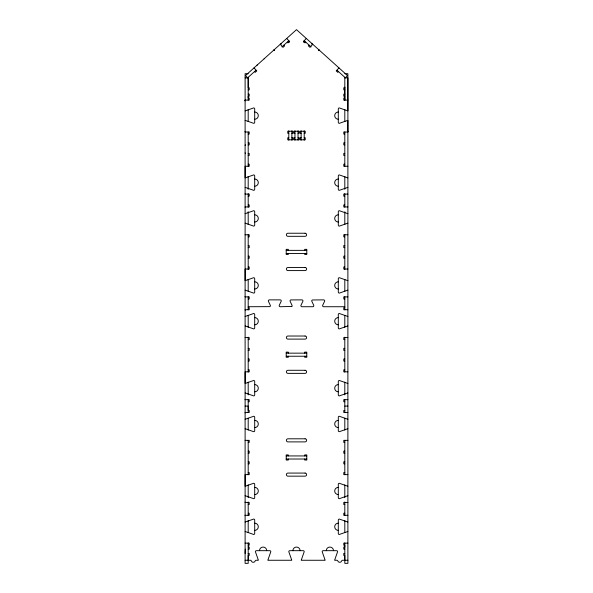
<?xml version="1.0" encoding="UTF-8"?>
<svg xmlns="http://www.w3.org/2000/svg" width="593" height="593" viewBox="0 0 593 593"><rect width="100%" height="100%" fill="white"/><g stroke="black" fill="none" stroke-linecap="round" stroke-linejoin="round"><path stroke-width="0.89" d="M245.109 100.113L245.109 100.788L245.109 100.113L249.216 100.113L249.216 98.06L248.193 98.06L248.193 96.177L249.216 96.177L249.216 94.117L248.178 94.117M245.109 145.374L245.302 144.84M245.109 553.417L245.302 549.133M248.193 73.717L245.109 73.717L245.109 563.35L248.193 563.35L248.193 542.877M245.109 515.717L245.109 515.295L249.216 515.295L249.216 513.241L248.193 513.241M245.109 412.928L245.109 412.513L249.216 412.513L249.216 410.46L248.193 410.46L248.193 399.667M248.193 560.266L248.193 555.471L249.216 555.471L249.216 553.417L248.178 553.417M248.193 412.513L248.193 406.086L245.109 406.086M248.193 77.298L248.193 87.779L249.216 87.779L249.216 89.832L248.178 89.832M288.791 40.739L288.791 42.555L288.791 40.739L281.949 46.899M304.209 40.739L304.209 42.555L304.209 40.739L311.051 46.899M344.807 77.298L344.807 100.113L344.807 87.149M344.807 559.97L344.807 555.471L343.784 555.471L343.784 553.417L344.822 553.417M344.807 134.048L343.784 134.048L343.784 131.994L347.891 131.994L347.891 120.394A1.03 1.03 0 0 0 347.602 120.438L339.329 123.337A1.03 1.03 0 0 1 338.299 122.306L338.299 108.942A1.03 1.03 0 0 1 339.329 107.919L347.602 110.809A1.03 1.03 0 0 0 347.891 110.854L347.891 77.883L344.807 77.883M245.109 207.357L245.109 206.942L249.216 206.942L249.216 204.889L248.193 204.889M245.109 310.146L245.109 309.724L249.216 309.724L249.216 307.671L248.193 307.671M305.736 42.11L305.047 42.881L303.52 41.503L306.27 38.449M309.138 45.172L308.449 45.943L309.976 47.314L312.726 44.26M311.629 44.052L312.014 43.623M318.752 50.464L319.138 50.034M318.782 50.494L319.175 50.064M338.981 67.898L336.231 70.952L337.758 72.331L338.447 71.568M256.954 65.252L257.436 64.822M256.08 70.189L247.615 77.816L245.554 75.526L296.5 29.65L347.446 75.526L345.385 77.816L336.92 70.189M264.115 58.811L264.597 58.381M291.786 306.448L280.215 306.729A1.03 1.03 0 0 1 279.288 305.262L281.156 301.348A1.03 1.03 0 0 0 280.222 299.873L269.363 299.873A1.03 1.03 0 0 0 268.436 301.348L270.378 305.499A1.03 1.03 0 0 1 269.808 306.633L248.193 306.729M291.452 306.655L291.571 306.603A1.03 1.03 0 0 0 292.053 305.373L290.096 301.229A1.03 1.03 0 0 1 290.755 299.925L301.933 299.873A1.03 1.03 0 0 1 302.86 301.348L300.992 305.262A1.03 1.03 0 0 0 301.926 306.729L312.971 306.714A1.03 1.03 0 0 0 313.734 305.313L311.822 301.288A1.03 1.03 0 0 1 312.341 299.976L323.637 299.873A1.03 1.03 0 0 1 324.564 301.348L322.703 305.262A1.03 1.03 0 0 0 323.563 306.729L344.807 306.729M344.807 73.717L347.891 73.717L347.891 563.35L344.807 563.35L344.807 542.877M245.109 77.883L248.193 77.883L248.193 100.113M344.807 87.779L343.784 87.779L343.784 89.832L344.822 89.832M344.822 94.117L343.784 94.117L343.784 96.177L344.807 96.177M344.807 98.06L343.784 98.06L343.784 100.113L347.891 100.113M288.791 133.299L287.761 133.299L287.761 131.246L292.905 131.246L292.905 133.299L291.875 133.299M294.958 133.299L293.928 133.299L293.928 131.246L299.072 131.246L299.072 133.299L298.042 133.299M301.125 133.299L300.095 133.299L300.095 131.246L305.239 131.246L305.239 133.299L304.209 133.299M248.193 134.048L249.216 134.048L249.216 131.994L245.109 131.994L245.109 131.268M288.791 137.754L287.761 137.754L287.761 139.815L292.905 139.815L292.905 137.754L291.875 137.754M294.958 137.754L293.928 137.754L293.928 139.815L299.072 139.815L299.072 137.754L298.042 137.754M301.125 137.754L300.095 137.754L300.095 139.815L305.239 139.815L305.239 137.754L304.209 137.754M248.193 142.787L249.216 142.787L249.216 144.84L248.193 144.84M344.807 142.787L343.784 142.787L343.784 144.84L344.807 144.84M245.302 153.409L245.109 152.868M248.193 153.409L249.216 153.409L249.216 155.462L248.193 155.462M344.807 153.409L343.784 153.409L343.784 155.462L344.807 155.462M248.193 164.202L249.216 164.202L249.216 166.255L245.109 166.255L245.109 177.856A1.03 1.03 0 0 0 245.398 177.811L253.671 174.913A1.03 1.03 0 0 1 254.701 175.943L254.701 189.308A1.03 1.03 0 0 1 253.671 190.331L245.398 187.44A1.03 1.03 0 0 0 245.109 187.395M344.807 164.202L343.784 164.202L343.784 166.255L347.891 166.255M347.891 194.096L343.784 194.096L343.784 196.15L344.807 196.15M248.193 196.15L249.216 196.15L249.216 194.096L245.109 194.096L245.109 193.674M344.807 204.889L343.784 204.889L343.784 206.942L347.891 206.942M245.109 234.776L249.216 234.776L249.216 236.837L248.193 236.837M347.891 234.776L343.784 234.776L343.784 236.837L344.807 236.837M248.193 245.569L249.216 245.569L249.216 247.629L248.193 247.629M344.807 245.569L343.784 245.569L343.784 247.629L344.807 247.629M286.219 250.365L306.781 250.365M286.219 253.448L306.781 253.448M248.193 256.191L249.216 256.191L249.216 258.251L248.193 258.251M344.807 256.191L343.784 256.191L343.784 258.251L344.807 258.251M248.193 266.983L249.216 266.983L249.216 269.044L245.109 269.044L245.109 280.637A1.03 1.03 0 0 0 245.398 280.593L253.671 277.702A1.03 1.03 0 0 1 254.701 278.725L254.701 292.09A1.03 1.03 0 0 1 253.671 293.12L245.398 290.222A1.03 1.03 0 0 0 245.109 290.177M344.807 266.983L343.784 266.983L343.784 269.044L347.891 269.044M347.891 296.878L343.784 296.878L343.784 298.931L344.807 298.931M248.193 298.931L249.216 298.931L249.216 296.878L245.109 296.878L245.109 296.463M344.807 307.671L343.784 307.671L343.784 309.724L347.891 309.724M245.109 337.565L249.216 337.565L249.216 339.619L248.193 339.619M347.891 337.565L343.784 337.565L343.784 339.619L344.807 339.619M248.193 348.358L249.216 348.358L249.216 350.411L248.193 350.411M344.807 348.358L343.784 348.358L343.784 350.411L344.807 350.411M286.219 353.154L306.781 353.154M286.219 356.237L306.781 356.237M248.193 358.98L249.216 358.98L249.216 361.033L248.193 361.033M344.807 358.98L343.784 358.98L343.784 361.033L344.807 361.033M248.193 369.773L249.216 369.773L249.216 371.826L245.109 371.826L245.109 383.426A1.03 1.03 0 0 0 245.398 383.382L253.671 380.484A1.03 1.03 0 0 1 254.701 381.514L254.701 394.879A1.03 1.03 0 0 1 253.671 395.902L245.398 393.011A1.03 1.03 0 0 0 245.109 392.966M344.807 369.773L343.784 369.773L343.784 371.826L347.891 371.826M347.891 399.667L343.784 399.667L343.784 401.72L344.807 401.72M248.193 401.72L249.216 401.72L249.216 399.667L245.109 399.667L245.109 399.245M344.807 406.086L347.891 406.086M344.807 410.46L343.784 410.46L343.784 412.513L347.891 412.513M245.109 440.347L249.216 440.347L249.216 442.408L248.193 442.408M347.891 440.347L343.784 440.347L343.784 442.408L344.807 442.408M248.193 451.14L249.216 451.14L249.216 453.2L248.193 453.2M344.807 451.14L343.784 451.14L343.784 453.2L344.807 453.2M286.219 455.935L306.781 455.935M286.219 459.019L306.781 459.019M248.193 461.762L249.216 461.762L249.216 463.822L248.193 463.822M344.807 461.762L343.784 461.762L343.784 463.822L344.807 463.822M248.193 472.554L249.216 472.554L249.216 474.615L245.109 474.615L245.109 486.208A1.03 1.03 0 0 0 245.398 486.164L253.671 483.273A1.03 1.03 0 0 1 254.701 484.296L254.701 497.66A1.03 1.03 0 0 1 253.671 498.691L245.398 495.792A1.03 1.03 0 0 0 245.109 495.748M344.807 472.554L343.784 472.554L343.784 474.615L347.891 474.615M347.891 502.449L343.784 502.449L343.784 504.502L344.807 504.502M248.193 504.502L249.216 504.502L249.216 502.449L245.109 502.449L245.109 502.034M344.807 513.241L343.784 513.241L343.784 515.295L347.891 515.295M245.109 543.136L249.216 543.136L249.216 545.189L248.193 545.189M347.891 543.136L343.784 543.136L343.784 545.189L344.807 545.189L344.807 547.072L343.784 547.072L343.784 549.133L344.822 549.133M248.193 547.072L249.216 547.072L249.216 549.133L248.178 549.133M245.109 560.266L250.357 560.266A1.03 1.03 0 0 1 251.328 560.948A2.053 2.053 0 0 0 255.205 560.948A1.03 1.03 0 0 1 256.176 560.266L258.34 560.266A1.023 1.023 0 0 0 258.296 559.97L255.405 551.698A1.03 1.03 0 0 1 256.428 550.675L269.793 550.675A1.03 1.03 0 0 1 270.823 551.698L267.925 559.97A1.03 1.03 0 0 0 267.88 560.266L291.726 560.266A1.03 1.03 0 0 0 291.689 559.97L288.791 551.698A1.03 1.03 0 0 1 289.821 550.675L303.179 550.675A1.03 1.03 0 0 1 304.209 551.698L301.311 559.97A1.03 1.03 0 0 0 301.274 560.266L325.12 560.266A1.03 1.03 0 0 0 325.075 559.97L322.177 551.698A1.03 1.03 0 0 1 323.207 550.675L336.572 550.675A1.03 1.03 0 0 1 337.595 551.698L334.704 559.97A1.03 1.03 0 0 0 334.66 560.266L336.824 560.266A1.03 1.03 0 0 1 337.795 560.948A2.053 2.053 0 0 0 341.672 560.948A1.03 1.03 0 0 1 342.643 560.266L347.891 560.266M286.73 38.449L289.48 41.503L287.953 42.881L287.264 42.118M283.862 45.172L284.551 45.943L283.024 47.314L280.274 44.26M280.986 43.623L281.371 44.052M273.862 50.034L274.248 50.464M273.825 50.064L274.218 50.494M254.019 67.898L256.769 70.952L255.242 72.331L254.553 71.568M347.891 131.268L347.891 131.994M344.807 109.572L344.807 121.609M344.807 131.994L344.807 166.381M344.807 176.521L344.807 189.3M344.807 193.577L344.807 207.202M344.807 211.738L344.807 224.51M344.807 234.524L344.807 269.556M344.807 279.31L344.807 291.17M344.807 296.752L344.807 309.857M344.807 315.432L344.807 327.299M344.807 337.18L344.807 372.085M344.807 382.092L344.807 394.871M344.807 399.667L344.807 412.513M344.807 418.221L344.807 430.081M344.807 440.347L344.807 474.741M344.807 484.881L344.807 497.653M344.807 501.937L344.807 515.554M344.807 520.58L344.807 532.418M304.72 250.365L304.72 249.342L306.781 249.342L306.781 254.479L304.72 254.479L304.72 253.448M304.72 353.154L304.72 352.123L306.781 352.123L306.781 357.268L304.72 357.268L304.72 356.237M304.72 455.935L304.72 454.913L306.781 454.913L306.781 460.049L304.72 460.049L304.72 459.019M304.209 130.734L304.209 140.2M301.125 130.734L301.125 140.2M298.042 130.734L298.042 140.2M294.958 130.734L294.958 140.2M291.875 130.734L291.875 140.2M288.791 130.734L288.791 140.2M288.28 250.365L288.28 249.342L286.219 249.342L286.219 254.479L288.28 254.479L288.28 253.448M288.28 353.154L288.28 352.123L286.219 352.123L286.219 357.268L288.28 357.268L288.28 356.237M288.28 455.935L288.28 454.913L286.219 454.913L286.219 460.049L288.28 460.049L288.28 459.019M248.193 109.572L248.193 121.609M248.193 131.994L248.193 166.381M248.193 176.521L248.193 189.3M248.193 193.577L248.193 207.202M248.193 211.738L248.193 224.51M248.193 234.524L248.193 269.556M248.193 279.31L248.193 291.17M248.193 296.752L248.193 309.857M248.193 315.432L248.193 327.299M248.193 337.18L248.193 372.085M248.193 382.092L248.193 394.871M248.193 418.221L248.193 430.081M248.193 440.347L248.193 474.741M248.193 484.881L248.193 497.653M248.193 501.937L248.193 515.554M248.193 520.58L248.193 532.418M347.891 177.856A1.03 1.03 0 0 1 347.602 177.811L339.329 174.913A1.03 1.03 0 0 0 338.299 175.943L338.299 189.308A1.03 1.03 0 0 0 339.329 190.331L347.602 187.44A1.03 1.03 0 0 1 347.891 187.395M338.299 186.224A3.595 3.595 0 0 1 334.704 182.622A3.595 3.595 0 0 1 338.299 179.027M347.891 213.643A1.03 1.03 0 0 1 347.602 213.599L339.329 210.7A1.03 1.03 0 0 0 338.299 211.731L338.299 225.095A1.03 1.03 0 0 0 339.329 226.118L347.602 223.227A1.03 1.03 0 0 1 347.891 223.183M338.299 222.012A3.595 3.595 0 0 1 334.704 218.409A3.595 3.595 0 0 1 338.299 214.814M245.109 223.183A1.03 1.03 0 0 1 245.398 223.227L253.671 226.118A1.03 1.03 0 0 0 254.701 225.095L254.701 211.731A1.03 1.03 0 0 0 253.671 210.7L245.398 213.599A1.03 1.03 0 0 1 245.109 213.643M254.701 214.814A3.595 3.595 0 0 1 258.296 218.409A3.595 3.595 0 0 1 254.701 222.012M254.701 179.027A3.595 3.595 0 0 1 258.296 182.622A3.595 3.595 0 0 1 254.701 186.224M245.109 110.854A1.03 1.03 0 0 0 245.398 110.809L253.671 107.919A1.03 1.03 0 0 1 254.701 108.942L254.701 122.306A1.03 1.03 0 0 1 253.671 123.337L245.398 120.438A1.03 1.03 0 0 0 245.109 120.394M338.299 119.223A3.595 3.595 0 0 1 334.704 115.628A3.595 3.595 0 0 1 338.299 112.025M254.701 112.025A3.595 3.595 0 0 1 258.296 115.628A3.595 3.595 0 0 1 254.701 119.223M347.891 280.637A1.03 1.03 0 0 1 347.602 280.593L339.329 277.702A1.03 1.03 0 0 0 338.299 278.725L338.299 292.09A1.03 1.03 0 0 0 339.329 293.12L347.602 290.222A1.03 1.03 0 0 1 347.891 290.177M338.299 289.006A3.595 3.595 0 0 1 334.704 285.411A3.595 3.595 0 0 1 338.299 281.808M254.701 281.808A3.595 3.595 0 0 1 258.296 285.411A3.595 3.595 0 0 1 254.701 289.006M347.891 486.208A1.03 1.03 0 0 1 347.602 486.164L339.329 483.273A1.03 1.03 0 0 0 338.299 484.296L338.299 497.66A1.03 1.03 0 0 0 339.329 498.691L347.602 495.792A1.03 1.03 0 0 1 347.891 495.748M338.299 494.577A3.595 3.595 0 0 1 334.704 490.982A3.595 3.595 0 0 1 338.299 487.379M347.891 521.996A1.03 1.03 0 0 1 347.602 521.951L339.329 519.06A1.03 1.03 0 0 0 338.299 520.083L338.299 533.448A1.03 1.03 0 0 0 339.329 534.478L347.602 531.58A1.03 1.03 0 0 1 347.891 531.536M338.299 530.364A3.595 3.595 0 0 1 334.704 526.769A3.595 3.595 0 0 1 338.299 523.167M245.109 531.536A1.03 1.03 0 0 1 245.398 531.58L253.671 534.478A1.03 1.03 0 0 0 254.701 533.448L254.701 520.083A1.03 1.03 0 0 0 253.671 519.06L245.398 521.951A1.03 1.03 0 0 1 245.109 521.996M254.701 523.167A3.595 3.595 0 0 1 258.296 526.769A3.595 3.595 0 0 1 254.701 530.364M254.701 487.379A3.595 3.595 0 0 1 258.296 490.982A3.595 3.595 0 0 1 254.701 494.577M326.291 550.675A3.595 3.595 0 0 1 329.886 547.072A3.595 3.595 0 0 1 333.488 550.675M292.905 550.675A3.595 3.595 0 0 1 296.5 547.072A3.595 3.595 0 0 1 300.095 550.675M259.512 550.675A3.595 3.595 0 0 1 263.114 547.072A3.595 3.595 0 0 1 266.709 550.675M245.109 325.965A1.03 1.03 0 0 1 245.398 326.009L253.671 328.907A1.03 1.03 0 0 0 254.701 327.877L254.701 314.512A1.03 1.03 0 0 0 253.671 313.489L245.398 316.38A1.03 1.03 0 0 1 245.109 316.425M254.701 317.596A3.595 3.595 0 0 1 258.296 321.198A3.595 3.595 0 0 1 254.701 324.794M347.891 316.425A1.03 1.03 0 0 1 347.602 316.38L339.329 313.489A1.03 1.03 0 0 0 338.299 314.512L338.299 327.877A1.03 1.03 0 0 0 339.329 328.907L347.602 326.009A1.03 1.03 0 0 1 347.891 325.965M338.299 324.794A3.595 3.595 0 0 1 334.704 321.198A3.595 3.595 0 0 1 338.299 317.596M347.891 383.426A1.03 1.03 0 0 1 347.602 383.382L339.329 380.484A1.03 1.03 0 0 0 338.299 381.514L338.299 394.879A1.03 1.03 0 0 0 339.329 395.902L347.602 393.011A1.03 1.03 0 0 1 347.891 392.966M338.299 391.795A3.595 3.595 0 0 1 334.704 388.193A3.595 3.595 0 0 1 338.299 384.598M347.891 419.214A1.03 1.03 0 0 1 347.602 419.169L339.329 416.271A1.03 1.03 0 0 0 338.299 417.302L338.299 430.666A1.03 1.03 0 0 0 339.329 431.689L347.602 428.798A1.03 1.03 0 0 1 347.891 428.754M338.299 427.583A3.595 3.595 0 0 1 334.704 423.98A3.595 3.595 0 0 1 338.299 420.385M245.109 428.754A1.03 1.03 0 0 1 245.398 428.798L253.671 431.689A1.03 1.03 0 0 0 254.701 430.666L254.701 417.302A1.03 1.03 0 0 0 253.671 416.271L245.398 419.169A1.03 1.03 0 0 1 245.109 419.214M254.701 420.385A3.595 3.595 0 0 1 258.296 423.98A3.595 3.595 0 0 1 254.701 427.583M254.701 384.598A3.595 3.595 0 0 1 258.296 388.193A3.595 3.595 0 0 1 254.701 391.795M305.069 233.234L287.931 233.234A1.542 1.542 0 0 0 286.389 234.776A1.542 1.542 0 0 0 287.931 236.318L305.069 236.318A1.542 1.542 0 0 0 306.611 234.776A1.542 1.542 0 0 0 305.069 233.234M305.069 267.502L287.931 267.502A1.542 1.542 0 0 0 286.389 269.044A1.542 1.542 0 0 0 287.931 270.586L305.069 270.586A1.542 1.542 0 0 0 306.611 269.044A1.542 1.542 0 0 0 305.069 267.502M305.069 336.023L287.931 336.023A1.542 1.542 0 0 0 286.389 337.565A1.542 1.542 0 0 0 287.931 339.107L305.069 339.107A1.542 1.542 0 0 0 306.611 337.565A1.542 1.542 0 0 0 305.069 336.023M305.069 370.284L287.931 370.284A1.542 1.542 0 0 0 286.389 371.826A1.542 1.542 0 0 0 287.931 373.368L305.069 373.368A1.542 1.542 0 0 0 306.611 371.826A1.542 1.542 0 0 0 305.069 370.284M305.069 438.805L287.931 438.805A1.542 1.542 0 0 0 286.389 440.347A1.542 1.542 0 0 0 287.931 441.889L305.069 441.889A1.542 1.542 0 0 0 306.611 440.347A1.542 1.542 0 0 0 305.069 438.805M305.069 473.073L287.931 473.073A1.542 1.542 0 0 0 286.389 474.615A1.542 1.542 0 0 0 287.931 476.157L305.069 476.157A1.542 1.542 0 0 0 306.611 474.615A1.542 1.542 0 0 0 305.069 473.073"/></g></svg>
